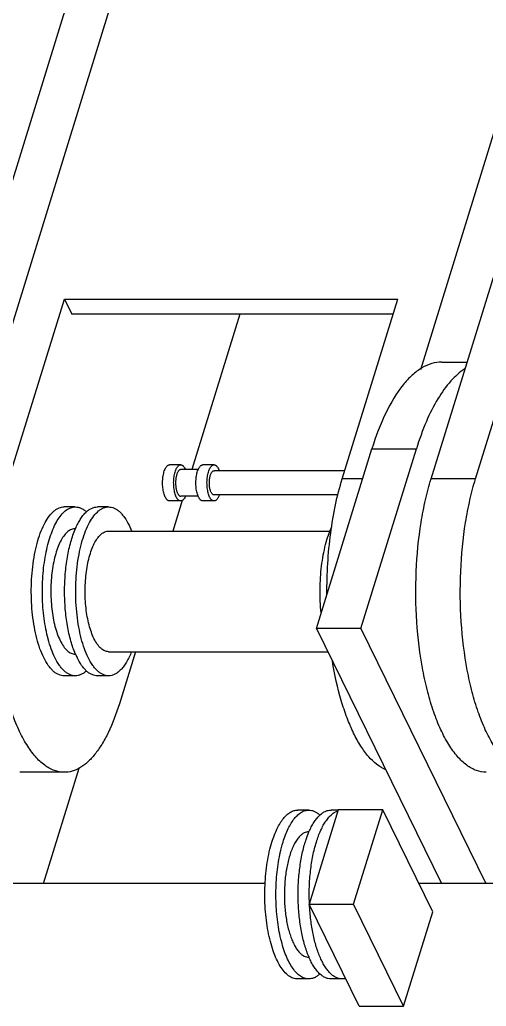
# Model space of a CAD drawing. Header units: inches. Extents: x 0 to 22, y 0 to 17.
# Drawn here: x 15.616 to 16.377, y 12.461 to 14.071 of the extents above; entities that cross this region are included whole.
import ezdxf

# ---------------------------------------------------------------- set-up
doc = ezdxf.new("R2010")
doc.units = ezdxf.units.IN
doc.header["$LTSCALE"] = 1.21
doc.header["$MEASUREMENT"] = 0
doc.layers.get('0').update_dxf_attribs({"linetype": 'CONTINUOUS'})
doc.layers.add('02___PRT_ALL_AXES', color=7, linetype='CONTINUOUS')

msp = doc.modelspace()

# ---------------------------------------------------------------- linework, layer by layer
at = {"color": 7, "linetype": 'Continuous'}
for p, q in [((15.7868, 14.4011), (15.5083, 13.4996)), ((15.5258, 13.3217), (15.8594, 14.4011)), ((16.5484, 14.4011), (16.2698, 13.4996)), ((16.2873, 13.3217), (16.6209, 14.4011)), ((15.5983, 13.3217), (15.6889, 13.6147)), ((15.6889, 13.6147), (15.7009, 13.5902)), ((15.6889, 13.6147), (16.2328, 13.6147)), ((16.1423, 13.3217), (16.2328, 13.6147)), ((16.3598, 13.3217), (16.4504, 13.6147)), ((16.2252, 13.5902), (15.7009, 13.5902)), ((15.9749, 13.5902), (15.8966, 13.3368)), ((16.3049, 13.5122), (16.3462, 13.5122)), ((16.1002, 13.0777), (16.1908, 13.3706)), ((16.1728, 13.0777), (16.2633, 13.3706)), ((16.1908, 13.3706), (16.2633, 13.3706)), ((16.1757, 13.3217), (16.1423, 13.3217)), ((16.3598, 13.3217), (16.2873, 13.3217)), ((15.881, 13.2862), (15.8656, 13.2366)), ((16.1728, 13.0777), (16.1002, 13.0777)), ((16.1002, 13.0777), (16.3044, 12.6616)), ((16.1728, 13.0777), (16.3769, 12.6616)), ((15.8048, 13.0397), (15.7785, 12.9546)), ((15.6546, 12.6616), (15.7127, 12.8498)), ((16.2084, 12.7818), (16.1359, 12.7818)), ((16.1608, 12.6276), (16.2084, 12.7818)), ((16.2901, 12.6154), (16.2084, 12.7818)), ((16.0165, 12.6616), (15.5059, 12.6616)), ((16.7332, 12.6616), (16.2674, 12.6616)), ((16.0883, 12.6276), (16.1608, 12.6276)), ((16.2425, 12.4612), (16.1608, 12.6276)), ((16.2425, 12.4612), (16.2901, 12.6154)), ((16.1699, 12.4612), (16.2425, 12.4612))]:
    msp.add_line(p, q, dxfattribs=at)
for centre, radius, start, end in [((15.8219, 13.0854), 0.1253, 203.3513, 206.1196), ((16.2158, 12.5963), 0.1392, 202.8651, 203.332)]:
    msp.add_arc(centre, radius, start, end, dxfattribs=at)
for points, knots in [([(16.3049, 13.5122), (16.2994, 13.5122), (16.2879, 13.5104), (16.2714, 13.503), (16.2556, 13.4909), (16.2342, 13.4677), (16.2107, 13.4274), (16.1971, 13.391), (16.1908, 13.3706)], [0, 0, 0, 0, 0.085897, 0.177554, 0.279417, 0.394415, 0.668116, 1, 1, 1, 1]), ([(16.3422, 13.5011), (16.3338, 13.4957), (16.3174, 13.4807), (16.2966, 13.4513), (16.278, 13.4139), (16.268, 13.3858), (16.2633, 13.3706)], [0, 0, 0, 0, 0.193082, 0.423366, 0.693048, 1, 1, 1, 1]), ([(15.9078, 13.292), (15.9073, 13.293), (15.9064, 13.2952), (15.9053, 13.2988), (15.9044, 13.3027), (15.9038, 13.3069), (15.9035, 13.3114), (15.9034, 13.3159), (15.9036, 13.3204), (15.904, 13.3248), (15.9047, 13.3289), (15.9057, 13.3328), (15.9068, 13.3362), (15.9081, 13.3391), (15.9096, 13.3415), (15.9111, 13.343), (15.9123, 13.3439), (15.9131, 13.3443), (15.914, 13.3446), (15.9146, 13.3446), (15.9149, 13.3446)], [0, 0, 0, 0, 0.058449, 0.123508, 0.194155, 0.269115, 0.346943, 0.426092, 0.504966, 0.581979, 0.655611, 0.72447, 0.787357, 0.843355, 0.891958, 0.933277, 0.951537, 0.968491, 0.984497, 1, 1, 1, 1]), ([(15.9283, 13.2997), (15.928, 13.3004), (15.9274, 13.3018), (15.9266, 13.3042), (15.9261, 13.3068), (15.9255, 13.3107), (15.9253, 13.3156), (15.9256, 13.3206), (15.9263, 13.3243), (15.9269, 13.3269), (15.9276, 13.3292), (15.9285, 13.3311), (15.9295, 13.3327), (15.9306, 13.3339), (15.9316, 13.3345), (15.9325, 13.3348), (15.9329, 13.3348), (15.9331, 13.3348)], [0, 0, 0, 0, 0.058462, 0.12354, 0.194204, 0.269183, 0.426126, 0.581977, 0.655628, 0.724504, 0.787406, 0.843419, 0.892034, 0.933363, 0.968483, 0.984493, 1, 1, 1, 1]), ([(15.6884, 12.8429), (15.683, 12.8429), (15.6715, 12.8451), (15.6554, 12.8543), (15.6402, 12.869), (15.6262, 12.8887), (15.6133, 12.9132), (15.602, 12.942), (15.5922, 12.9746), (15.5815, 13.0234), (15.5735, 13.0893), (15.5726, 13.17), (15.5791, 13.2367), (15.5887, 13.2869), (15.5949, 13.3105), (15.5983, 13.3217)], [0, 0, 0, 0, 0.031168, 0.065458, 0.105061, 0.15109, 0.203852, 0.263113, 0.328275, 0.398482, 0.54968, 0.707161, 0.860537, 0.932589, 1, 1, 1, 1]), ([(16.1174, 13.1334), (16.1172, 13.1667), (16.12, 13.2158), (16.1305, 13.2785), (16.138, 13.3078), (16.1423, 13.3217)], [0, 0, 0, 0, 0.524201, 0.771146, 1, 1, 1, 1]), ([(16.4499, 12.8429), (16.4445, 12.8429), (16.433, 12.8451), (16.4169, 12.8543), (16.4017, 12.869), (16.3877, 12.8887), (16.3749, 12.9132), (16.3635, 12.942), (16.3537, 12.9746), (16.343, 13.0234), (16.3351, 13.0893), (16.3342, 13.17), (16.3406, 13.2367), (16.3502, 13.2869), (16.3564, 13.3105), (16.3598, 13.3217)], [0, 0, 0, 0, 0.031168, 0.065458, 0.105061, 0.15109, 0.203852, 0.263113, 0.328275, 0.398482, 0.54968, 0.707161, 0.860537, 0.932589, 1, 1, 1, 1]), ([(15.9331, 13.2954), (15.9328, 13.2954), (15.9324, 13.2955), (15.9318, 13.2957), (15.9311, 13.2961), (15.9303, 13.2967), (15.9293, 13.2979), (15.9286, 13.2991), (15.9283, 13.2997)], [0, 0, 0, 0, 0.096244, 0.196144, 0.302896, 0.418938, 0.684605, 1, 1, 1, 1]), ([(15.9149, 13.2856), (15.9146, 13.2856), (15.9139, 13.2857), (15.913, 13.286), (15.912, 13.2865), (15.9111, 13.2872), (15.9102, 13.2882), (15.909, 13.2897), (15.9082, 13.291), (15.9078, 13.292)], [0, 0, 0, 0, 0.096203, 0.196063, 0.302766, 0.418767, 0.545741, 0.684731, 1, 1, 1, 1]), ([(15.7069, 13.2406), (15.7081, 13.2433), (15.7105, 13.2484), (15.7146, 13.2555), (15.7188, 13.2616), (15.7233, 13.2667), (15.728, 13.2708), (15.7328, 13.2737), (15.7378, 13.2755), (15.7412, 13.2759), (15.7428, 13.2759)], [0, 0, 0, 0, 0.166942, 0.320771, 0.46132, 0.588894, 0.704391, 0.809501, 0.906849, 1, 1, 1, 1]), ([(15.7069, 13.0357), (15.7039, 13.0426), (15.6987, 13.0579), (15.6933, 13.0827), (15.6899, 13.1098), (15.6888, 13.1381), (15.6899, 13.1665), (15.6933, 13.1936), (15.6987, 13.2184), (15.7039, 13.2336), (15.7069, 13.2406)], [0, 0, 0, 0, 0.108491, 0.23078, 0.36286, 0.500004, 0.637148, 0.769229, 0.891519, 1, 1, 1, 1]), ([(15.7371, 13.061), (15.7355, 13.0644), (15.7325, 13.0717), (15.7289, 13.0836), (15.726, 13.0968), (15.724, 13.1109), (15.7228, 13.1257), (15.7225, 13.1407), (15.7231, 13.1557), (15.7246, 13.1703), (15.7269, 13.1842), (15.73, 13.1969), (15.7338, 13.2083), (15.7383, 13.2181), (15.7426, 13.2249), (15.7464, 13.2293), (15.7499, 13.2326), (15.7538, 13.2351), (15.7579, 13.2364), (15.7599, 13.2366), (15.7609, 13.2366)], [0, 0, 0, 0, 0.05845, 0.123513, 0.194163, 0.269126, 0.346957, 0.426109, 0.504986, 0.582002, 0.655638, 0.724499, 0.787388, 0.843389, 0.891994, 0.913553, 0.933377, 0.96849, 0.984496, 1, 1, 1, 1]), ([(15.7609, 13.0397), (15.7599, 13.0397), (15.7577, 13.04), (15.7544, 13.041), (15.7513, 13.0428), (15.7469, 13.0462), (15.7419, 13.0522), (15.7387, 13.0579), (15.7371, 13.061)], [0, 0, 0, 0, 0.096243, 0.196144, 0.302894, 0.41894, 0.684601, 1, 1, 1, 1]), ([(15.7428, 13.0003), (15.7413, 13.0003), (15.7382, 13.0007), (15.7337, 13.0022), (15.7293, 13.0046), (15.7249, 13.008), (15.7208, 13.0123), (15.7152, 13.0195), (15.7116, 13.0258), (15.7095, 13.0302)], [0, 0, 0, 0, 0.096203, 0.196063, 0.302766, 0.418767, 0.545741, 0.684731, 1, 1, 1, 1]), ([(16.2132, 12.847), (16.2025, 12.8516), (16.1876, 12.8644), (16.1718, 12.8862), (16.1601, 12.9075), (16.1495, 12.9324), (16.1366, 12.9712), (16.1298, 13.0024), (16.1263, 13.0241)], [0, 0, 0, 0, 0.171983, 0.277531, 0.397068, 0.530292, 0.676234, 1, 1, 1, 1]), ([(15.7785, 12.9546), (15.7735, 12.9385), (15.7651, 12.9158), (15.7505, 12.8888), (15.7392, 12.8726), (15.7273, 12.8596), (15.7148, 12.8501), (15.7018, 12.8442), (15.6928, 12.8429), (15.6884, 12.8429)], [0, 0, 0, 0, 0.331745, 0.476243, 0.60576, 0.72071, 0.822537, 0.914128, 1, 1, 1, 1]), ([(16.088, 12.7458), (16.0892, 12.7485), (16.0916, 12.7537), (16.0957, 12.7608), (16.1, 12.7669), (16.1045, 12.7721), (16.1092, 12.7761), (16.114, 12.7791), (16.119, 12.7809), (16.1223, 12.7813), (16.124, 12.7813)], [0, 0, 0, 0, 0.167008, 0.32088, 0.461474, 0.589061, 0.704551, 0.809627, 0.906917, 1, 1, 1, 1]), ([(16.082, 12.7291), (16.0824, 12.7306), (16.0842, 12.7362), (16.0863, 12.7418), (16.088, 12.7458)], [0, 0, 0, 0, 0.260688, 1, 1, 1, 1]), ([(16.0876, 12.5423), (16.085, 12.5485), (16.0803, 12.5621), (16.0753, 12.5839), (16.0718, 12.6078), (16.0702, 12.633), (16.0703, 12.6585), (16.0723, 12.6834), (16.076, 12.707), (16.0798, 12.7221), (16.082, 12.7291)], [0, 0, 0, 0, 0.106736, 0.225733, 0.353913, 0.487659, 0.623058, 0.756111, 0.882934, 1, 1, 1, 1]), ([(16.124, 12.5057), (16.1223, 12.5057), (16.1189, 12.5061), (16.114, 12.5079), (16.1092, 12.5109), (16.1045, 12.5149), (16.1, 12.5201), (16.0957, 12.5262), (16.0916, 12.5333), (16.0892, 12.5385), (16.088, 12.5412)], [0, 0, 0, 0, 0.09307, 0.190351, 0.29542, 0.410908, 0.538497, 0.679092, 0.832983, 1, 1, 1, 1])]:
    msp.add_open_spline(points, degree=3, knots=knots, dxfattribs=at)
at = {"layer": '02___PRT_ALL_AXES', "color": 7, "linetype": 'Continuous'}
for p, q in [((15.8787, 13.3446), (15.8605, 13.3446)), ((15.9331, 13.3446), (15.9149, 13.3446)), ((15.9072, 13.3368), (15.8787, 13.3368)), ((16.1463, 13.3348), (15.9331, 13.3348)), ((15.9402, 13.3383), (15.9416, 13.3348)), ((15.8787, 13.2856), (15.8605, 13.2856)), ((15.9072, 13.2935), (15.8787, 13.2935)), ((15.9331, 13.2856), (15.9149, 13.2856)), ((16.1355, 13.2954), (15.9331, 13.2954)), ((15.7065, 13.2759), (15.6884, 13.2759)), ((15.7609, 13.2759), (15.7428, 13.2759)), ((15.7071, 13.2405), (15.7065, 13.2405)), ((15.7609, 13.2366), (16.1225, 13.2366)), ((15.7943, 13.2461), (15.7984, 13.2368)), ((15.6623, 13.0602), (15.6622, 13.0605)), ((15.6623, 13.0602), (15.6622, 13.0605)), ((15.7609, 13.0397), (16.1189, 13.0397)), ((15.7071, 13.0358), (15.7065, 13.0358)), ((15.7065, 13.0003), (15.6884, 13.0003)), ((15.7609, 13.0003), (15.7428, 13.0003)), ((15.6884, 12.8429), (15.6159, 12.8429)), ((16.0877, 12.7813), (16.0696, 12.7813)), ((16.1359, 12.7818), (16.0883, 12.6276)), ((16.1358, 12.7813), (16.124, 12.7813)), ((16.0882, 12.7459), (16.0877, 12.7459)), ((16.1699, 12.4612), (16.0883, 12.6276)), ((16.0881, 12.5411), (16.0877, 12.5411)), ((16.0877, 12.5057), (16.0696, 12.5057)), ((16.1421, 12.5057), (16.124, 12.5057))]:
    msp.add_line(p, q, dxfattribs=at)
for centre, radius, start, end in [((15.8614, 13.3263), 0.0272, 22.823, 26.1119), ((16.1004, 12.7118), 0.0383, 136.1821, 137.675), ((16.1014, 12.5761), 0.0397, 220.8604, 224.0959)]:
    msp.add_arc(centre, radius, start, end, dxfattribs=at)
for points, knots in [([(15.8534, 13.292), (15.8529, 13.293), (15.852, 13.2952), (15.8509, 13.2988), (15.8501, 13.3027), (15.8494, 13.3069), (15.8491, 13.3114), (15.849, 13.3159), (15.8492, 13.3204), (15.8496, 13.3248), (15.8503, 13.3289), (15.8513, 13.3328), (15.8524, 13.3362), (15.8538, 13.3391), (15.8552, 13.3415), (15.8567, 13.343), (15.8579, 13.3439), (15.8587, 13.3443), (15.8596, 13.3446), (15.8602, 13.3446), (15.8605, 13.3446)], [0, 0, 0, 0, 0.058449, 0.123508, 0.194155, 0.269115, 0.346943, 0.426092, 0.504966, 0.581979, 0.655611, 0.72447, 0.787357, 0.843355, 0.891958, 0.933277, 0.951537, 0.968491, 0.984497, 1, 1, 1, 1]), ([(15.8715, 13.292), (15.871, 13.293), (15.8701, 13.2952), (15.869, 13.2988), (15.8682, 13.3027), (15.8676, 13.3069), (15.8672, 13.3114), (15.8671, 13.3159), (15.8673, 13.3204), (15.8678, 13.3248), (15.8685, 13.3289), (15.8694, 13.3328), (15.8705, 13.3362), (15.8719, 13.3391), (15.8734, 13.3415), (15.8748, 13.343), (15.876, 13.3439), (15.8769, 13.3443), (15.8778, 13.3446), (15.8784, 13.3446), (15.8787, 13.3446)], [0, 0, 0, 0, 0.058449, 0.123508, 0.194155, 0.269115, 0.346943, 0.426092, 0.504966, 0.581979, 0.655611, 0.72447, 0.787357, 0.843356, 0.891958, 0.933277, 0.951537, 0.968491, 0.984497, 1, 1, 1, 1]), ([(15.8787, 13.3446), (15.879, 13.3446), (15.8797, 13.3446), (15.8806, 13.3443), (15.8816, 13.3437), (15.8825, 13.343), (15.8834, 13.3421), (15.8846, 13.3405), (15.8853, 13.3392), (15.8858, 13.3383)], [0, 0, 0, 0, 0.096204, 0.196064, 0.302765, 0.418768, 0.545743, 0.68473, 1, 1, 1, 1]), ([(15.9259, 13.292), (15.9254, 13.293), (15.9245, 13.2952), (15.9234, 13.2988), (15.9226, 13.3027), (15.922, 13.3069), (15.9216, 13.3114), (15.9215, 13.3159), (15.9217, 13.3204), (15.9221, 13.3248), (15.9228, 13.3289), (15.9238, 13.3328), (15.9249, 13.3362), (15.9263, 13.3391), (15.9278, 13.3415), (15.9292, 13.343), (15.9304, 13.3439), (15.9313, 13.3443), (15.9322, 13.3446), (15.9328, 13.3446), (15.9331, 13.3446)], [0, 0, 0, 0, 0.058449, 0.123508, 0.194155, 0.269115, 0.346943, 0.426092, 0.504966, 0.581979, 0.655611, 0.72447, 0.787357, 0.843355, 0.891958, 0.933277, 0.951537, 0.968491, 0.984497, 1, 1, 1, 1]), ([(15.9331, 13.3446), (15.9334, 13.3446), (15.934, 13.3446), (15.935, 13.3443), (15.936, 13.3437), (15.9369, 13.343), (15.9378, 13.3421), (15.939, 13.3405), (15.9397, 13.3392), (15.9402, 13.3383)], [0, 0, 0, 0, 0.096203, 0.196063, 0.302766, 0.418767, 0.545741, 0.684731, 1, 1, 1, 1]), ([(15.8752, 13.3349), (15.8749, 13.3345), (15.8742, 13.3335), (15.8733, 13.3319), (15.8725, 13.3301), (15.8718, 13.3279), (15.8713, 13.3256), (15.8706, 13.3222), (15.8702, 13.3178), (15.8702, 13.3123), (15.8707, 13.3079), (15.8713, 13.3045), (15.8719, 13.3022), (15.8726, 13.3001), (15.8731, 13.2988), (15.8734, 13.2982)], [0, 0, 0, 0, 0.042224, 0.090116, 0.143534, 0.202064, 0.265097, 0.331881, 0.473145, 0.618291, 0.759314, 0.825895, 0.888671, 0.946914, 1, 1, 1, 1]), ([(15.8787, 13.3368), (15.8784, 13.3368), (15.8778, 13.3367), (15.8769, 13.3363), (15.876, 13.3357), (15.8755, 13.3352), (15.8752, 13.3349)], [0, 0, 0, 0, 0.220718, 0.45449, 0.711882, 1, 1, 1, 1]), ([(16.3774, 12.8429), (16.372, 12.8429), (16.3605, 12.8451), (16.3444, 12.8543), (16.3292, 12.869), (16.3152, 12.8887), (16.3023, 12.9132), (16.2909, 12.942), (16.2812, 12.9746), (16.2704, 13.0234), (16.2625, 13.0893), (16.2616, 13.17), (16.268, 13.2367), (16.2776, 13.2869), (16.2839, 13.3105), (16.2873, 13.3217)], [0, 0, 0, 0, 0.031169, 0.065458, 0.10506, 0.151089, 0.203852, 0.263113, 0.328274, 0.398482, 0.54968, 0.707161, 0.860535, 0.932592, 1, 1, 1, 1]), ([(15.8734, 13.2982), (15.8737, 13.2976), (15.8742, 13.2967), (15.8749, 13.2958), (15.8752, 13.2954)], [0, 0, 0, 0, 0.530571, 1, 1, 1, 1]), ([(15.8605, 13.2856), (15.8602, 13.2856), (15.8596, 13.2857), (15.8586, 13.286), (15.8576, 13.2865), (15.8567, 13.2872), (15.8558, 13.2882), (15.8546, 13.2897), (15.8539, 13.291), (15.8534, 13.292)], [0, 0, 0, 0, 0.096203, 0.196063, 0.302766, 0.418767, 0.545741, 0.684731, 1, 1, 1, 1]), ([(15.8787, 13.2856), (15.8783, 13.2856), (15.8777, 13.2857), (15.8767, 13.286), (15.8758, 13.2865), (15.8748, 13.2872), (15.8739, 13.2882), (15.8727, 13.2897), (15.872, 13.291), (15.8715, 13.292)], [0, 0, 0, 0, 0.096204, 0.196064, 0.302765, 0.418768, 0.545743, 0.68473, 1, 1, 1, 1]), ([(15.8752, 13.2954), (15.8755, 13.2951), (15.876, 13.2945), (15.8769, 13.2939), (15.8778, 13.2936), (15.8784, 13.2935), (15.8787, 13.2935)], [0, 0, 0, 0, 0.288045, 0.545436, 0.779237, 1, 1, 1, 1]), ([(15.8865, 13.2935), (15.886, 13.2923), (15.8852, 13.2907), (15.8839, 13.2888), (15.8829, 13.2876), (15.8819, 13.2867), (15.8808, 13.2861), (15.8798, 13.2857), (15.879, 13.2856), (15.8787, 13.2856)], [0, 0, 0, 0, 0.321732, 0.462675, 0.590428, 0.705866, 0.81067, 0.907496, 1, 1, 1, 1]), ([(15.9331, 13.2856), (15.9327, 13.2856), (15.9321, 13.2857), (15.9311, 13.286), (15.9302, 13.2865), (15.9292, 13.2872), (15.9283, 13.2882), (15.9271, 13.2897), (15.9264, 13.291), (15.9259, 13.292)], [0, 0, 0, 0, 0.096203, 0.196063, 0.302766, 0.418767, 0.545741, 0.684731, 1, 1, 1, 1]), ([(15.9416, 13.2954), (15.9414, 13.2947), (15.9408, 13.2933), (15.9399, 13.2913), (15.9389, 13.2896), (15.9378, 13.2882), (15.9367, 13.2871), (15.9355, 13.2862), (15.9343, 13.2857), (15.9335, 13.2856), (15.9331, 13.2856)], [0, 0, 0, 0, 0.171051, 0.328461, 0.471603, 0.600374, 0.715387, 0.818218, 0.911692, 1, 1, 1, 1]), ([(15.6551, 13.0302), (15.6528, 13.0349), (15.6485, 13.0451), (15.6435, 13.0618), (15.6395, 13.0802), (15.6366, 13.1), (15.635, 13.1207), (15.6346, 13.1418), (15.6354, 13.1628), (15.6375, 13.1832), (15.6407, 13.2026), (15.6451, 13.2205), (15.6505, 13.2364), (15.6567, 13.25), (15.6637, 13.2611), (15.6704, 13.2683), (15.6759, 13.2723), (15.68, 13.2744), (15.6842, 13.2757), (15.687, 13.2759), (15.6884, 13.2759)], [0, 0, 0, 0, 0.058449, 0.123508, 0.194155, 0.269115, 0.346943, 0.426092, 0.504966, 0.581979, 0.655611, 0.72447, 0.787357, 0.843355, 0.891958, 0.933277, 0.951537, 0.968491, 0.984497, 1, 1, 1, 1]), ([(15.6622, 13.0605), (15.6608, 13.0658), (15.6583, 13.0769), (15.6546, 13.1001), (15.6523, 13.1305), (15.6532, 13.1612), (15.6559, 13.1852), (15.6589, 13.2022), (15.6626, 13.2181), (15.6672, 13.2324), (15.6725, 13.2451), (15.6783, 13.2559), (15.6848, 13.2645), (15.6916, 13.271), (15.6979, 13.2744), (15.7029, 13.2757), (15.7053, 13.2759), (15.7065, 13.2759)], [0, 0, 0, 0, 0.069979, 0.143943, 0.299335, 0.456759, 0.533207, 0.606567, 0.675768, 0.739872, 0.79812, 0.850003, 0.895361, 0.934551, 0.96869, 0.984539, 1, 1, 1, 1]), ([(15.7065, 13.2759), (15.7081, 13.2759), (15.7113, 13.2756), (15.7159, 13.274), (15.7205, 13.2714), (15.7233, 13.2691), (15.7247, 13.2678)], [0, 0, 0, 0, 0.228697, 0.466607, 0.721695, 1, 1, 1, 1]), ([(15.7276, 13.0302), (15.7253, 13.0349), (15.7211, 13.0451), (15.716, 13.0618), (15.712, 13.0802), (15.7092, 13.1), (15.7075, 13.1207), (15.7071, 13.1418), (15.7079, 13.1628), (15.71, 13.1832), (15.7133, 13.2026), (15.7176, 13.2205), (15.723, 13.2364), (15.7293, 13.25), (15.7363, 13.2611), (15.7429, 13.2683), (15.7485, 13.2723), (15.7526, 13.2744), (15.7567, 13.2757), (15.7596, 13.2759), (15.7609, 13.2759)], [0, 0, 0, 0, 0.058448, 0.123508, 0.194155, 0.269115, 0.346943, 0.426092, 0.504966, 0.581979, 0.655612, 0.72447, 0.787357, 0.843356, 0.891958, 0.933277, 0.951537, 0.968491, 0.984496, 1, 1, 1, 1]), ([(15.7609, 13.2759), (15.7624, 13.2759), (15.7655, 13.2756), (15.7701, 13.2741), (15.7745, 13.2716), (15.7788, 13.2682), (15.783, 13.2639), (15.7886, 13.2567), (15.7921, 13.2505), (15.7943, 13.2461)], [0, 0, 0, 0, 0.096203, 0.196063, 0.302768, 0.418766, 0.545738, 0.684733, 1, 1, 1, 1]), ([(15.7065, 13.2405), (15.7055, 13.2405), (15.7034, 13.2403), (15.6992, 13.239), (15.6951, 13.2364), (15.6914, 13.2329), (15.6875, 13.2284), (15.683, 13.2213), (15.6784, 13.2111), (15.6744, 13.1993), (15.6711, 13.186), (15.6687, 13.1716), (15.6672, 13.1565), (15.6665, 13.1408), (15.6668, 13.1252), (15.6681, 13.1098), (15.6702, 13.0951), (15.6732, 13.0814), (15.6769, 13.069), (15.6801, 13.0614), (15.6818, 13.058)], [0, 0, 0, 0, 0.015504, 0.03151, 0.066623, 0.086448, 0.108006, 0.156611, 0.212612, 0.275501, 0.344363, 0.417998, 0.495014, 0.573891, 0.653043, 0.730874, 0.805837, 0.876486, 0.941551, 1, 1, 1, 1]), ([(16.1079, 13.1029), (16.1066, 13.1157), (16.1058, 13.135), (16.1067, 13.1605), (16.1084, 13.1793), (16.1112, 13.1973), (16.1148, 13.2141), (16.1194, 13.2294), (16.1231, 13.239), (16.1252, 13.2434)], [0, 0, 0, 0, 0.269248, 0.404499, 0.537106, 0.664879, 0.785776, 0.897981, 1, 1, 1, 1]), ([(15.6732, 13.0302), (15.671, 13.0347), (15.6669, 13.0446), (15.6637, 13.0548), (15.6623, 13.0602)], [0, 0, 0, 0, 0.473876, 1, 1, 1, 1]), ([(15.6818, 13.058), (15.6834, 13.0547), (15.6867, 13.0488), (15.692, 13.0425), (15.6965, 13.039), (15.6998, 13.0371), (15.7031, 13.036), (15.7054, 13.0358), (15.7065, 13.0358)], [0, 0, 0, 0, 0.315395, 0.581062, 0.697104, 0.803856, 0.903756, 1, 1, 1, 1]), ([(15.7984, 13.0395), (15.7972, 13.0365), (15.7948, 13.0309), (15.7906, 13.023), (15.7861, 13.0163), (15.7815, 13.0106), (15.7766, 13.0061), (15.7715, 13.0028), (15.7663, 13.0008), (15.7627, 13.0003), (15.7609, 13.0003)], [0, 0, 0, 0, 0.168642, 0.323909, 0.465464, 0.593473, 0.70874, 0.812923, 0.90874, 1, 1, 1, 1]), ([(15.6884, 13.0003), (15.6869, 13.0003), (15.6838, 13.0007), (15.6793, 13.0022), (15.6749, 13.0046), (15.6705, 13.008), (15.6664, 13.0123), (15.6608, 13.0195), (15.6572, 13.0258), (15.6551, 13.0302)], [0, 0, 0, 0, 0.096203, 0.196063, 0.302766, 0.418767, 0.545741, 0.684731, 1, 1, 1, 1]), ([(15.7065, 13.0003), (15.705, 13.0003), (15.702, 13.0007), (15.6974, 13.0022), (15.693, 13.0046), (15.6887, 13.008), (15.6845, 13.0123), (15.6789, 13.0195), (15.6754, 13.0258), (15.6732, 13.0302)], [0, 0, 0, 0, 0.096203, 0.196063, 0.302766, 0.418767, 0.545741, 0.684731, 1, 1, 1, 1]), ([(15.7609, 13.0003), (15.7594, 13.0003), (15.7564, 13.0007), (15.7518, 13.0022), (15.7474, 13.0046), (15.7431, 13.008), (15.7389, 13.0123), (15.7333, 13.0195), (15.7298, 13.0258), (15.7276, 13.0302)], [0, 0, 0, 0, 0.096203, 0.196063, 0.302768, 0.418766, 0.545738, 0.684733, 1, 1, 1, 1]), ([(15.7247, 13.0085), (15.7233, 13.0072), (15.7205, 13.0049), (15.7159, 13.0023), (15.7113, 13.0007), (15.7081, 13.0003), (15.7065, 13.0003)], [0, 0, 0, 0, 0.278215, 0.533279, 0.77123, 1, 1, 1, 1]), ([(16.0276, 12.7291), (16.0288, 12.733), (16.0313, 12.7405), (16.0358, 12.7508), (16.0406, 12.7598), (16.0459, 12.7674), (16.0514, 12.7735), (16.0573, 12.7779), (16.0634, 12.7807), (16.0676, 12.7813), (16.0696, 12.7813)], [0, 0, 0, 0, 0.172779, 0.331899, 0.476362, 0.60586, 0.720777, 0.822577, 0.914149, 1, 1, 1, 1]), ([(16.0457, 12.7291), (16.0469, 12.733), (16.0494, 12.7405), (16.0539, 12.7508), (16.0588, 12.7598), (16.064, 12.7674), (16.0696, 12.7735), (16.0754, 12.7779), (16.0815, 12.7807), (16.0857, 12.7813), (16.0877, 12.7813)], [0, 0, 0, 0, 0.172779, 0.331899, 0.476362, 0.60586, 0.720777, 0.822577, 0.914149, 1, 1, 1, 1]), ([(16.0877, 12.7813), (16.0893, 12.7813), (16.0925, 12.7809), (16.0971, 12.7793), (16.1017, 12.7767), (16.1045, 12.7744), (16.1059, 12.7732)], [0, 0, 0, 0, 0.22873, 0.466654, 0.721732, 1, 1, 1, 1]), ([(16.1001, 12.7291), (16.1021, 12.7357), (16.1055, 12.745), (16.1112, 12.7563), (16.1155, 12.7634), (16.1202, 12.7694), (16.125, 12.7743), (16.13, 12.778), (16.1336, 12.7796), (16.1354, 12.7802)], [0, 0, 0, 0, 0.3195, 0.461962, 0.592205, 0.710239, 0.816574, 0.912449, 1, 1, 1, 1]), ([(16.0721, 12.7376), (16.0704, 12.7358), (16.0673, 12.7317), (16.0633, 12.7246), (16.0596, 12.7163), (16.0575, 12.7103), (16.0565, 12.7071)], [0, 0, 0, 0, 0.209116, 0.445937, 0.710194, 1, 1, 1, 1]), ([(16.0877, 12.7459), (16.0864, 12.7459), (16.0838, 12.7455), (16.0799, 12.744), (16.0762, 12.7416), (16.0739, 12.7395), (16.0727, 12.7383)], [0, 0, 0, 0, 0.224606, 0.460369, 0.716611, 1, 1, 1, 1]), ([(16.0696, 12.5057), (16.0683, 12.5057), (16.0658, 12.5059), (16.0606, 12.5073), (16.0542, 12.511), (16.0471, 12.5179), (16.0405, 12.5271), (16.0346, 12.5385), (16.0293, 12.552), (16.0247, 12.5672), (16.021, 12.5838), (16.0183, 12.6017), (16.0165, 12.6203), (16.0158, 12.6394), (16.0161, 12.6586), (16.0174, 12.6775), (16.0197, 12.6957), (16.023, 12.7129), (16.0259, 12.7239), (16.0276, 12.7291)], [0, 0, 0, 0, 0.015432, 0.031278, 0.065557, 0.105147, 0.151163, 0.203908, 0.263151, 0.328293, 0.398479, 0.47267, 0.549696, 0.628303, 0.707188, 0.785042, 0.860583, 0.932604, 1, 1, 1, 1]), ([(16.0397, 12.7048), (16.0401, 12.7069), (16.0418, 12.7151), (16.0439, 12.7232), (16.0457, 12.7291)], [0, 0, 0, 0, 0.259791, 1, 1, 1, 1]), ([(16.0887, 12.6292), (16.0884, 12.6381), (16.0883, 12.6558), (16.0902, 12.6817), (16.094, 12.7062), (16.0978, 12.7218), (16.1001, 12.7291)], [0, 0, 0, 0, 0.263784, 0.523688, 0.771564, 1, 1, 1, 1]), ([(16.0877, 12.5057), (16.0866, 12.5057), (16.0843, 12.5059), (16.0796, 12.507), (16.0738, 12.51), (16.0673, 12.5157), (16.0612, 12.5233), (16.0555, 12.5329), (16.0503, 12.5441), (16.0458, 12.557), (16.0419, 12.5712), (16.0387, 12.5865), (16.0355, 12.6086), (16.0336, 12.6371), (16.0346, 12.6714), (16.0376, 12.6939), (16.0397, 12.7048)], [0, 0, 0, 0, 0.015582, 0.031507, 0.06554, 0.104149, 0.148449, 0.198881, 0.255417, 0.317699, 0.385137, 0.456971, 0.532312, 0.689475, 0.848239, 1, 1, 1, 1]), ([(16.0565, 12.7071), (16.0545, 12.7007), (16.0513, 12.6869), (16.0484, 12.6652), (16.0475, 12.6424), (16.0486, 12.6196), (16.0516, 12.5981), (16.0557, 12.5815), (16.06, 12.5698), (16.0634, 12.5622), (16.0671, 12.5557), (16.0699, 12.5518), (16.0714, 12.5501)], [0, 0, 0, 0, 0.124996, 0.261586, 0.40406, 0.546223, 0.681912, 0.805475, 0.861254, 0.912414, 0.958686, 1, 1, 1, 1]), ([(16.1421, 12.5057), (16.1405, 12.5057), (16.1372, 12.5061), (16.1323, 12.5078), (16.1275, 12.5107), (16.1229, 12.5146), (16.1185, 12.5196), (16.1142, 12.5256), (16.1102, 12.5325), (16.105, 12.5433), (16.0994, 12.5588), (16.0943, 12.5795), (16.0906, 12.6023), (16.0893, 12.6181), (16.0889, 12.6262)], [0, 0, 0, 0, 0.034712, 0.070947, 0.110004, 0.152846, 0.200103, 0.252113, 0.309004, 0.370727, 0.507802, 0.660894, 0.826395, 1, 1, 1, 1]), ([(16.0729, 12.5485), (16.074, 12.5473), (16.0763, 12.5453), (16.08, 12.5429), (16.0838, 12.5415), (16.0865, 12.5411), (16.0877, 12.5411)], [0, 0, 0, 0, 0.28289, 0.539012, 0.774987, 1, 1, 1, 1]), ([(16.1059, 12.5139), (16.1045, 12.5126), (16.1017, 12.5103), (16.0971, 12.5077), (16.0925, 12.5061), (16.0893, 12.5057), (16.0877, 12.5057)], [0, 0, 0, 0, 0.278311, 0.5334, 0.771306, 1, 1, 1, 1]), ([(16.1477, 12.5064), (16.1472, 12.5063), (16.1454, 12.5059), (16.1435, 12.5057), (16.1421, 12.5057)], [0, 0, 0, 0, 0.253484, 1, 1, 1, 1])]:
    msp.add_open_spline(points, degree=3, knots=knots, dxfattribs=at)

doc.saveas('drawing.dxf')
